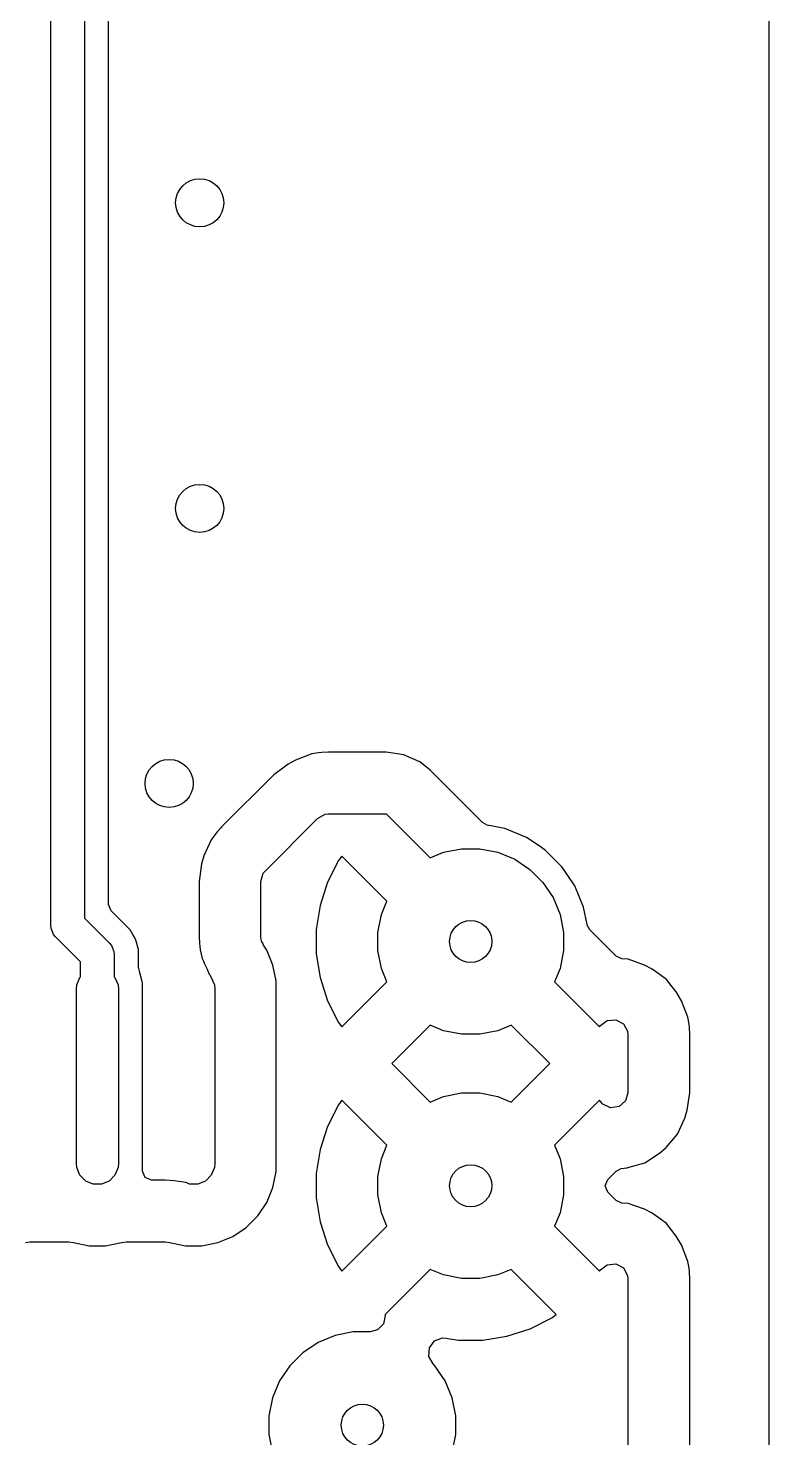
# Model space of a CAD drawing. Extents: x 2.36 to 5.14, y -5.39 to -2.61.
# Drawn here: x 4.8939 to 5.136, y -4.0041 to -3.5429 of the extents above; entities that cross this region are included whole.
import ezdxf

# ---------------------------------------------------------------- set-up
doc = ezdxf.new("R2010")
doc.units = 0
doc.header["$MEASUREMENT"] = 0
doc.layers.add('BLACK', color=7, linetype='CONTINUOUS')

msp = doc.modelspace()

# ---------------------------------------------------------------- linework, layer by layer
at = {"layer": 'BLACK', "linetype": 'CONTINUOUS'}
for p, q in [((5.13604, -2.61687), (5.13604, -5.38313)), ((4.9123, -3.23343), (4.9123, -3.83405)), ((4.92019, -3.82958), (4.92019, -3.23166)), ((4.90128, -3.83633), (4.90128, -3.23571)), ((4.98131, -3.78237), (4.97886, -3.78371)), ((4.9867, -3.78036), (4.98131, -3.78237)), ((4.98131, -3.78237), (4.98131, -3.78237)), ((4.98884, -3.78001), (4.9867, -3.78036)), ((4.98989, -3.7799), (4.98884, -3.78001)), ((4.99205, -3.77978), (4.98989, -3.7799)), ((5.011, -3.77978), (4.99205, -3.77978)), ((4.99205, -3.77978), (4.99205, -3.77978)), ((5.0167, -3.7806), (5.011, -3.77978)), ((5.011, -3.77978), (5.011, -3.77978)), ((5.01811, -3.78125), (5.0167, -3.7806)), ((5.0167, -3.7806), (5.0167, -3.7806)), ((5.0167, -3.7806), (5.0167, -3.7806)), ((5.02193, -3.78299), (5.01811, -3.78125)), ((4.97886, -3.78371), (4.97425, -3.78716)), ((5.0253, -3.7857), (5.02193, -3.78299)), ((5.02193, -3.78299), (5.02193, -3.78299)), ((5.04243, -3.80284), (5.0253, -3.7857)), ((5.0253, -3.7857), (5.0253, -3.7857)), ((4.97425, -3.78716), (4.95716, -3.80425)), ((4.98855, -3.80145), (4.991, -3.80011)), ((4.991, -3.80011), (4.99205, -3.8)), ((4.99205, -3.8), (5.00154, -3.8)), ((5.00154, -3.8), (5.011, -3.8)), ((5.011, -3.8), (5.02535, -3.81435)), ((4.95681, -3.80464), (4.95571, -3.80586)), ((4.95716, -3.80425), (4.95681, -3.80464)), ((4.95716, -3.80425), (4.95716, -3.80425)), ((4.97145, -3.81855), (4.98855, -3.80145)), ((5.04392, -3.80363), (5.04243, -3.80284)), ((5.0498, -3.8048), (5.04392, -3.80363)), ((5.05679, -3.8077), (5.0498, -3.8048)), ((5.0498, -3.8048), (5.0498, -3.8048)), ((4.95378, -3.80844), (4.95139, -3.81368)), ((4.95505, -3.80669), (4.95378, -3.80844)), ((4.95571, -3.80586), (4.95505, -3.80669)), ((4.95505, -3.80669), (4.95505, -3.80669)), ((4.95571, -3.80586), (4.95571, -3.80586)), ((4.95571, -3.80586), (4.95571, -3.80586)), ((5.06125, -3.81068), (5.05679, -3.8077)), ((4.95139, -3.81368), (4.9506, -3.81636)), ((4.99648, -3.81376), (4.99539, -3.81526)), ((5.01121, -3.82849), (4.99648, -3.81376)), ((4.99648, -3.81376), (4.99648, -3.81376)), ((5.02535, -3.81435), (5.02974, -3.81253)), ((5.02974, -3.81253), (5.0356, -3.81137)), ((5.0356, -3.81137), (5.04158, -3.81137)), ((5.04158, -3.81137), (5.04745, -3.81253)), ((5.04745, -3.81253), (5.05298, -3.81482)), ((5.06308, -3.8119), (5.06125, -3.81068)), ((5.06843, -3.81725), (5.06308, -3.8119)), ((4.9506, -3.81636), (4.94978, -3.82205)), ((4.97079, -3.81937), (4.97145, -3.81855)), ((4.99539, -3.81526), (4.99178, -3.82234)), ((5.05298, -3.81482), (5.05795, -3.81815)), ((5.05795, -3.81815), (5.06218, -3.82238)), ((5.07171, -3.82216), (5.06843, -3.81725)), ((4.94978, -3.82205), (4.94978, -3.84021)), ((4.97, -3.82205), (4.97079, -3.81937)), ((4.97, -3.8402), (4.97, -3.82205)), ((4.99178, -3.82234), (4.98933, -3.8299)), ((4.99178, -3.82234), (4.99178, -3.82234)), ((5.06218, -3.82238), (5.0655, -3.82735)), ((5.07263, -3.82354), (5.07171, -3.82216)), ((5.07551, -3.83049), (5.07263, -3.82354)), ((5.0094, -3.83288), (5.01121, -3.82849)), ((5.0655, -3.82735), (5.06779, -3.83288)), ((4.92105, -3.83164), (4.92019, -3.82958)), ((4.92478, -3.83537), (4.92105, -3.83164)), ((4.98933, -3.8299), (4.98808, -3.83776)), ((5.00823, -3.83874), (5.0094, -3.83288)), ((5.06779, -3.83288), (5.06896, -3.83874)), ((5.07552, -3.83053), (5.07551, -3.83049)), ((5.07664, -3.83612), (5.07552, -3.83053)), ((4.90138, -3.83741), (4.90128, -3.83633)), ((4.90221, -3.8394), (4.90138, -3.83741)), ((4.9123, -3.83405), (4.92044, -3.84219)), ((4.92727, -3.83786), (4.92478, -3.83537)), ((5.07669, -3.8364), (5.07664, -3.83612)), ((5.07749, -3.83789), (5.07669, -3.8364)), ((4.90289, -3.84023), (4.90221, -3.8394)), ((4.91103, -3.84838), (4.90289, -3.84023)), ((4.92044, -3.84219), (4.92113, -3.84303)), ((4.92904, -3.84092), (4.92727, -3.83786)), ((4.92924, -3.84167), (4.92904, -3.84092)), ((4.92995, -3.84433), (4.92924, -3.84167)), ((4.94978, -3.84021), (4.94978, -3.84038)), ((4.94978, -3.84038), (4.94979, -3.84047)), ((4.94979, -3.84047), (4.94979, -3.84065)), ((4.94979, -3.84065), (4.94979, -3.84065)), ((4.94979, -3.84065), (4.94997, -3.84181)), ((4.94997, -3.84181), (4.94987, -3.84225)), ((4.94987, -3.84225), (4.95019, -3.84448)), ((4.97, -3.84029), (4.97, -3.8402)), ((4.97002, -3.84036), (4.97, -3.84029)), ((4.9702, -3.8416), (4.97002, -3.84036)), ((4.97061, -3.84224), (4.9702, -3.8416)), ((4.97084, -3.84296), (4.97061, -3.84224)), ((4.98808, -3.83776), (4.98808, -3.84571)), ((5.00823, -3.84472), (5.00823, -3.83874)), ((5.06896, -3.83874), (5.06896, -3.84472)), ((5.08614, -3.84654), (5.07749, -3.83789)), ((4.92113, -3.84303), (4.92195, -3.84502)), ((4.92195, -3.84502), (4.92206, -3.84609)), ((4.92206, -3.84609), (4.92206, -3.85324)), ((4.92995, -3.85015), (4.92995, -3.84433)), ((4.92995, -3.84433), (4.92995, -3.84433)), ((4.95019, -3.84448), (4.9508, -3.8473)), ((4.97189, -3.84454), (4.97084, -3.84296)), ((4.97392, -3.84943), (4.97189, -3.84454)), ((4.98808, -3.84571), (4.98933, -3.85356)), ((5.0094, -3.85059), (5.00823, -3.84472)), ((5.06896, -3.84472), (5.06779, -3.85059)), ((5.08803, -3.84739), (5.08614, -3.84654)), ((4.91103, -3.85324), (4.91103, -3.84838)), ((4.93028, -3.85139), (4.92995, -3.85015)), ((4.93025, -3.8514), (4.93028, -3.85139)), ((4.93032, -3.85158), (4.93025, -3.8514)), ((4.9508, -3.8473), (4.9508, -3.8473)), ((4.9508, -3.8473), (4.95122, -3.84821)), ((4.95122, -3.84821), (4.95146, -3.84873)), ((4.95146, -3.84873), (4.95154, -3.849)), ((4.95154, -3.849), (4.95238, -3.85076)), ((4.95238, -3.85076), (4.9524, -3.85078)), ((4.9524, -3.85078), (4.9524, -3.85078)), ((4.9524, -3.85078), (4.95254, -3.85109)), ((4.95254, -3.85109), (4.95313, -3.8524)), ((4.97495, -3.85463), (4.97392, -3.84943)), ((5.01121, -3.85497), (5.0094, -3.85059)), ((5.06779, -3.85059), (5.06598, -3.85497)), ((5.09004, -3.8475), (5.08803, -3.84739)), ((5.09546, -3.84944), (5.09004, -3.8475)), ((5.09004, -3.8475), (5.09004, -3.8475)), ((5.09793, -3.85074), (5.09546, -3.84944)), ((5.101, -3.85297), (5.09793, -3.85074)), ((4.90966, -3.85728), (4.90979, -3.85594)), ((4.90979, -3.85594), (4.91082, -3.85346)), ((4.91082, -3.85346), (4.91103, -3.85324)), ((4.92206, -3.85324), (4.92228, -3.85346)), ((4.92228, -3.85346), (4.9233, -3.85594)), ((4.9233, -3.85594), (4.92344, -3.85728)), ((4.93107, -3.85438), (4.93032, -3.85158)), ((4.93032, -3.85158), (4.93032, -3.85158)), ((4.93133, -3.85534), (4.93107, -3.85438)), ((4.93133, -3.91632), (4.93133, -3.85534)), ((4.93133, -3.85534), (4.93133, -3.85534)), ((4.95313, -3.8524), (4.95319, -3.85253)), ((4.95319, -3.85253), (4.95319, -3.85253)), ((4.95319, -3.85253), (4.95325, -3.85261)), ((4.95325, -3.85261), (4.95342, -3.85293)), ((4.95342, -3.85293), (4.95344, -3.85297)), ((4.95344, -3.85297), (4.95359, -3.85327)), ((4.95359, -3.85327), (4.95377, -3.85346)), ((4.95377, -3.85346), (4.9548, -3.85594)), ((4.9548, -3.85594), (4.95493, -3.85728)), ((4.97495, -3.91702), (4.97495, -3.85463)), ((4.98933, -3.85356), (4.99178, -3.86112)), ((4.99648, -3.8697), (5.01121, -3.85497)), ((5.06598, -3.85497), (5.08071, -3.8697)), ((5.10259, -3.85413), (5.101, -3.85297)), ((5.1061, -3.85868), (5.10259, -3.85413)), ((4.90966, -3.91437), (4.90966, -3.85728)), ((4.92344, -3.85728), (4.92344, -3.91437)), ((4.95493, -3.85728), (4.95493, -3.91437)), ((5.10611, -3.8587), (5.1061, -3.85868)), ((5.1061, -3.85868), (5.1061, -3.85868)), ((5.1061, -3.85868), (5.1061, -3.85868)), ((5.10614, -3.85875), (5.10611, -3.8587)), ((5.10747, -3.86112), (5.10614, -3.85875)), ((4.99178, -3.86112), (4.99178, -3.86112)), ((4.99178, -3.86112), (4.99539, -3.86821)), ((5.10956, -3.86648), (5.10747, -3.86112)), ((4.99539, -3.86821), (4.99648, -3.8697)), ((5.02535, -3.86911), (5.01278, -3.88169)), ((5.02974, -3.87093), (5.02535, -3.86911)), ((5.05183, -3.86911), (5.04745, -3.87093)), ((5.06441, -3.88169), (5.05183, -3.86911)), ((5.08071, -3.8697), (5.08103, -3.86926)), ((5.08103, -3.86926), (5.08324, -3.86756)), ((5.08324, -3.86756), (5.08602, -3.86732)), ((5.08602, -3.86732), (5.0885, -3.86862)), ((5.0885, -3.86862), (5.08987, -3.87106)), ((5.10996, -3.86875), (5.10956, -3.86648)), ((5.10956, -3.86648), (5.10956, -3.86648)), ((5.11008, -3.86988), (5.10996, -3.86875)), ((5.10996, -3.86875), (5.10996, -3.86875)), ((5.10996, -3.86875), (5.10996, -3.86875)), ((5.11022, -3.87218), (5.11008, -3.86988)), ((5.11008, -3.86988), (5.11008, -3.86988)), ((5.11008, -3.86988), (5.11008, -3.86988)), ((5.0356, -3.8721), (5.02974, -3.87093)), ((5.04158, -3.8721), (5.0356, -3.8721)), ((5.04745, -3.87093), (5.04158, -3.8721)), ((5.08987, -3.87106), (5.09, -3.87218)), ((5.09, -3.87218), (5.09, -3.89121)), ((5.11022, -3.89121), (5.11022, -3.87218)), ((5.11022, -3.87218), (5.11022, -3.87218)), ((5.01278, -3.88169), (5.01278, -3.88169)), ((5.01278, -3.88169), (5.02535, -3.89427)), ((5.05183, -3.89427), (5.06441, -3.88169)), ((5.06441, -3.88169), (5.06441, -3.88169)), ((5.02535, -3.89427), (5.02974, -3.89246)), ((5.02974, -3.89246), (5.0356, -3.89129)), ((5.0356, -3.89129), (5.04158, -3.89129)), ((5.04158, -3.89129), (5.04745, -3.89246)), ((5.04745, -3.89246), (5.05183, -3.89427)), ((5.09, -3.89121), (5.08921, -3.89389)), ((5.1094, -3.8969), (5.11022, -3.89121)), ((4.99539, -3.89518), (4.99178, -3.90226)), ((4.99648, -3.89368), (4.99539, -3.89518)), ((5.01121, -3.90841), (4.99648, -3.89368)), ((4.99648, -3.89368), (4.99648, -3.89368)), ((5.08071, -3.89368), (5.06598, -3.90841)), ((5.08103, -3.89412), (5.08071, -3.89368)), ((5.08071, -3.89368), (5.08071, -3.89368)), ((5.08179, -3.89495), (5.08103, -3.89412)), ((5.08433, -3.89612), (5.08179, -3.89495)), ((5.0871, -3.89572), (5.08433, -3.89612)), ((5.08921, -3.89389), (5.0871, -3.89572)), ((5.10861, -3.89958), (5.1094, -3.8969)), ((4.99178, -3.90226), (4.98933, -3.90983)), ((4.99178, -3.90226), (4.99178, -3.90226)), ((5.10622, -3.90482), (5.10861, -3.89958)), ((5.10245, -3.90917), (5.10622, -3.90482)), ((4.98933, -3.90983), (4.98808, -3.91768)), ((5.0094, -3.9128), (5.01121, -3.90841)), ((5.06598, -3.90841), (5.06779, -3.9128)), ((5.0955, -3.91411), (5.10034, -3.911)), ((5.10034, -3.911), (5.10239, -3.90922)), ((5.10239, -3.90922), (5.10244, -3.90918)), ((5.10244, -3.90918), (5.10245, -3.90917)), ((5.10245, -3.90917), (5.10245, -3.90917)), ((5.10245, -3.90917), (5.10245, -3.90917)), ((4.90979, -3.91571), (4.90966, -3.91437)), ((4.91082, -3.9182), (4.90979, -3.91571)), ((4.9233, -3.91571), (4.92228, -3.9182)), ((4.92344, -3.91437), (4.9233, -3.91571)), ((4.9548, -3.91571), (4.95377, -3.9182)), ((4.95493, -3.91437), (4.9548, -3.91571)), ((5.00823, -3.91866), (5.0094, -3.9128)), ((5.06779, -3.9128), (5.06896, -3.91866)), ((5.08611, -3.91687), (5.08775, -3.91605)), ((5.08775, -3.91605), (5.08971, -3.91577)), ((5.08971, -3.91577), (5.08998, -3.91573)), ((5.08998, -3.91573), (5.0955, -3.91411)), ((5.08998, -3.91573), (5.08998, -3.91573)), ((5.08998, -3.91573), (5.08998, -3.91573)), ((4.91272, -3.9201), (4.91082, -3.9182)), ((4.9152, -3.92113), (4.91272, -3.9201)), ((4.92037, -3.9201), (4.91789, -3.92113)), ((4.92228, -3.9182), (4.92037, -3.9201)), ((4.93128, -3.91687), (4.93131, -3.91649)), ((4.93214, -3.91893), (4.93128, -3.91687)), ((4.93131, -3.91649), (4.93133, -3.91632)), ((4.9342, -3.91978), (4.93214, -3.91893)), ((4.93865, -3.91978), (4.9342, -3.91978)), ((4.94161, -3.92), (4.93865, -3.91978)), ((4.93865, -3.91978), (4.93865, -3.91978)), ((4.94162, -3.92), (4.94161, -3.92)), ((4.94308, -3.92022), (4.94162, -3.92)), ((4.94311, -3.92021), (4.94308, -3.92022)), ((4.94414, -3.92042), (4.94311, -3.92021)), ((4.94577, -3.92074), (4.94414, -3.92042)), ((4.94414, -3.92042), (4.94414, -3.92042)), ((4.9467, -3.92113), (4.94577, -3.92074)), ((4.95187, -3.9201), (4.94939, -3.92113)), ((4.95377, -3.9182), (4.95187, -3.9201)), ((4.97392, -3.92222), (4.97495, -3.91702)), ((4.98808, -3.91768), (4.98808, -3.92563)), ((5.00823, -3.92464), (5.00823, -3.91866)), ((5.06896, -3.91866), (5.06896, -3.92464)), ((5.08253, -3.92165), (5.08339, -3.91959)), ((5.08339, -3.91959), (5.08405, -3.91893)), ((5.08405, -3.91893), (5.08611, -3.91687)), ((4.91789, -3.92113), (4.9152, -3.92113)), ((4.94939, -3.92113), (4.9467, -3.92113)), ((4.97189, -3.92712), (4.97392, -3.92222)), ((5.0094, -3.93051), (5.00823, -3.92464)), ((5.06896, -3.92464), (5.06779, -3.93051)), ((5.08339, -3.92371), (5.08253, -3.92165)), ((5.08614, -3.92646), (5.08339, -3.92371)), ((4.96894, -3.93152), (4.97189, -3.92712)), ((4.98808, -3.92563), (4.98933, -3.93348)), ((5.08803, -3.92731), (5.08614, -3.92646)), ((5.09004, -3.92743), (5.08803, -3.92731)), ((5.09546, -3.92936), (5.09004, -3.92743)), ((5.09004, -3.92743), (5.09004, -3.92743)), ((5.09793, -3.93066), (5.09546, -3.92936)), ((4.9652, -3.93527), (4.96894, -3.93152)), ((4.98933, -3.93348), (4.99178, -3.94104)), ((5.01121, -3.93489), (5.0094, -3.93051)), ((5.06779, -3.93051), (5.06598, -3.93489)), ((5.1005, -3.93253), (5.09793, -3.93066)), ((5.10259, -3.93405), (5.1005, -3.93253)), ((5.1061, -3.9386), (5.10259, -3.93405)), ((4.95589, -3.94025), (4.96079, -3.93822)), ((4.96079, -3.93822), (4.9652, -3.93527)), ((4.99648, -3.94962), (5.01121, -3.93489)), ((5.06598, -3.93489), (5.08071, -3.94962)), ((5.10611, -3.93863), (5.1061, -3.9386)), ((5.1061, -3.9386), (5.1061, -3.9386)), ((5.1061, -3.9386), (5.1061, -3.9386)), ((5.10614, -3.93867), (5.10611, -3.93863)), ((5.10747, -3.94104), (5.10614, -3.93867)), ((4.893, -3.94021), (4.89444, -3.94)), ((4.89444, -3.94), (4.90715, -3.94)), ((4.90715, -3.94), (4.90859, -3.94021)), ((4.90859, -3.94021), (4.9087, -3.94025)), ((4.9087, -3.94025), (4.9087, -3.94025)), ((4.9087, -3.94025), (4.9087, -3.94025)), ((4.9087, -3.94025), (4.9139, -3.94128)), ((4.9139, -3.94128), (4.9192, -3.94128)), ((4.9192, -3.94128), (4.9244, -3.94025)), ((4.9244, -3.94025), (4.9245, -3.94021)), ((4.9244, -3.94025), (4.9244, -3.94025)), ((4.9244, -3.94025), (4.9244, -3.94025)), ((4.9245, -3.94021), (4.92594, -3.94)), ((4.92594, -3.94), (4.93865, -3.94)), ((4.93865, -3.94), (4.94009, -3.94021)), ((4.94009, -3.94021), (4.94019, -3.94025)), ((4.94019, -3.94025), (4.94019, -3.94025)), ((4.94019, -3.94025), (4.94019, -3.94025)), ((4.94019, -3.94025), (4.94539, -3.94128)), ((4.94539, -3.94128), (4.95069, -3.94128)), ((4.95069, -3.94128), (4.95589, -3.94025)), ((4.99178, -3.94104), (4.99178, -3.94104)), ((4.99178, -3.94104), (4.99539, -3.94813)), ((5.10956, -3.9464), (5.10747, -3.94104)), ((4.99539, -3.94813), (4.99648, -3.94962)), ((5.08103, -3.94919), (5.08324, -3.94748)), ((5.08324, -3.94748), (5.08602, -3.94724)), ((5.08602, -3.94724), (5.0885, -3.94854)), ((5.10996, -3.94867), (5.10956, -3.9464)), ((5.10956, -3.9464), (5.10956, -3.9464)), ((5.02535, -3.94904), (5.01062, -3.96377)), ((5.02974, -3.95085), (5.02535, -3.94904)), ((5.0356, -3.95202), (5.02974, -3.95085)), ((5.04158, -3.95202), (5.0356, -3.95202)), ((5.04745, -3.95085), (5.04158, -3.95202)), ((5.05183, -3.94904), (5.04745, -3.95085)), ((5.06657, -3.96377), (5.05183, -3.94904)), ((5.08071, -3.94962), (5.08103, -3.94919)), ((5.0885, -3.94854), (5.08987, -3.95098)), ((5.08987, -3.95098), (5.09, -3.9521)), ((5.09, -3.9521), (5.09, -4.04829)), ((5.11008, -3.9498), (5.10996, -3.94867)), ((5.10996, -3.94867), (5.10996, -3.94867)), ((5.10996, -3.94867), (5.10996, -3.94867)), ((5.11022, -3.9521), (5.11008, -3.9498)), ((5.11008, -3.9498), (5.11008, -3.9498)), ((5.11008, -3.9498), (5.11008, -3.9498)), ((5.11022, -4.04829), (5.11022, -3.9521)), ((5.11022, -3.9521), (5.11022, -3.9521)), ((5.01008, -3.96685), (5.00811, -3.96884)), ((5.01065, -3.96412), (5.01008, -3.96685)), ((5.01062, -3.96377), (5.01065, -3.96412)), ((5.05798, -3.96846), (5.06507, -3.96486)), ((5.06507, -3.96486), (5.06657, -3.96377)), ((4.99425, -3.97064), (4.9887, -3.97294)), ((5.00015, -3.96947), (4.99425, -3.97064)), ((4.99425, -3.97064), (4.99425, -3.97064)), ((5.0057, -3.96947), (5.00015, -3.96947)), ((5.00811, -3.96884), (5.0057, -3.96947)), ((5.0268, -3.97245), (5.02942, -3.97147)), ((5.02942, -3.97147), (5.03055, -3.97152)), ((5.04257, -3.97217), (5.05042, -3.97092)), ((5.05042, -3.97092), (5.05798, -3.96846)), ((5.05798, -3.96846), (5.05798, -3.96846)), ((4.9887, -3.97294), (4.9837, -3.97628)), ((5.02493, -3.97748), (5.02513, -3.97469)), ((5.02513, -3.97469), (5.0268, -3.97245)), ((5.03055, -3.97152), (5.03462, -3.97217)), ((5.03462, -3.97217), (5.04257, -3.97217)), ((4.97945, -3.98054), (4.9761, -3.98554)), ((4.9837, -3.97628), (4.97945, -3.98054)), ((4.97945, -3.98054), (4.97945, -3.98054)), ((4.9837, -3.97628), (4.9837, -3.97628)), ((5.02627, -3.97993), (5.02493, -3.97748)), ((5.02688, -3.98054), (5.02627, -3.97993)), ((5.03022, -3.98554), (5.02688, -3.98054)), ((5.02688, -3.98054), (5.02688, -3.98054)), ((4.9761, -3.98554), (4.9738, -3.99109)), ((5.03252, -3.99109), (5.03022, -3.98554)), ((4.9738, -3.99109), (4.97263, -3.99699)), ((4.9738, -3.99109), (4.9738, -3.99109)), ((5.03369, -3.99699), (5.03252, -3.99109)), ((4.97263, -3.99699), (4.97263, -3.99699)), ((4.97263, -3.99699), (4.97263, -4.00301)), ((5.03369, -4.00301), (5.03369, -3.99699)), ((4.97263, -4.00301), (4.9738, -4.00891)), ((5.03252, -4.00891), (5.03369, -4.00301))]:
    msp.add_line(p, q, dxfattribs=at)
at = {"layer": 'BLACK'}
for centre, radius in [((4.95, -3.6), 0.00787), ((4.95, -3.7), 0.00787), ((4.94, -3.79), 0.00787), ((5.03859, -3.84173), 0.00689), ((5.03859, -3.92165), 0.00689), ((5.00316, -4), 0.00689)]:
    msp.add_circle(centre, radius, dxfattribs=at)

doc.saveas('drawing.dxf')
